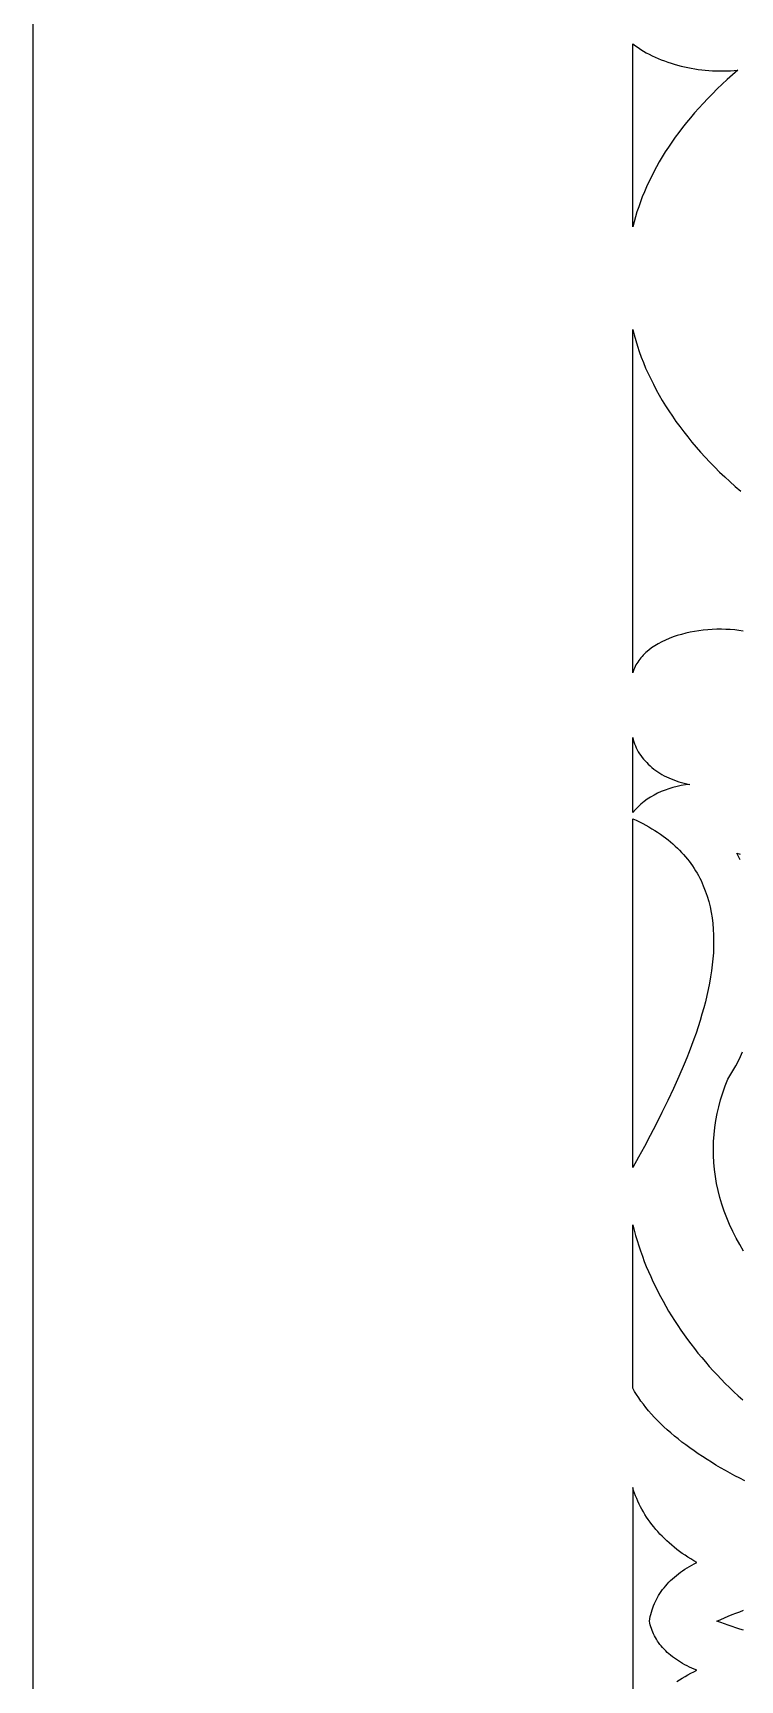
# Model space of a CAD drawing. Extents: x -1145 to -490, y -328 to 327.
# Drawn here: x -1145.3 to -1092.2, y -124.2 to -0.6 of the extents above; entities that cross this region are included whole.
import ezdxf

# ---------------------------------------------------------------- set-up
doc = ezdxf.new("R2010")
doc.units = 0
doc.layers.add('LAYER_1', color=18, linetype='CONTINUOUS')

msp = doc.modelspace()

# ---------------------------------------------------------------- linework, layer by layer
at = {"layer": 'LAYER_1'}
for points in [[(-1145.26, -328.06), (-490.26, -328.06), (-490.26, 326.94), (-1145.26, 326.94)], [(-1100.22, -15.11), (-1100.22, -1.38), (-1100.02, -1.52), (-1099.82, -1.66), (-1099.62, -1.79), (-1099.41, -1.92), (-1099.2, -2.04), (-1098.98, -2.15), (-1098.76, -2.27), (-1098.53, -2.37), (-1098.3, -2.47), (-1098.07, -2.57), (-1097.83, -2.66), (-1097.59, -2.75), (-1097.34, -2.83), (-1097.1, -2.91), (-1096.85, -2.98), (-1096.59, -3.04), (-1096.34, -3.1), (-1096.08, -3.16), (-1095.82, -3.21), (-1095.56, -3.25), (-1095.3, -3.29), (-1095.03, -3.32), (-1094.77, -3.35), (-1094.5, -3.37), (-1094.23, -3.39), (-1093.96, -3.4), (-1093.69, -3.41), (-1093.42, -3.41), (-1093.15, -3.4), (-1092.87, -3.39), (-1092.6, -3.37), (-1092.33, -3.35), (-1092.73, -3.7), (-1093.12, -4.05), (-1093.5, -4.41), (-1093.87, -4.76), (-1094.23, -5.12), (-1094.58, -5.48), (-1094.92, -5.84), (-1095.25, -6.2), (-1095.57, -6.56), (-1095.88, -6.92), (-1096.18, -7.29), (-1096.47, -7.65), (-1096.75, -8.02), (-1097.02, -8.39), (-1097.28, -8.75), (-1097.53, -9.12), (-1097.77, -9.49), (-1098, -9.86), (-1098.22, -10.24), (-1098.43, -10.61), (-1098.63, -10.98), (-1098.82, -11.35), (-1099.01, -11.73), (-1099.18, -12.1), (-1099.34, -12.48), (-1099.5, -12.85), (-1099.64, -13.23), (-1099.77, -13.61), (-1099.9, -13.98), (-1100.01, -14.36), (-1100.12, -14.74)], [(-1100.22, -53.45), (-1100.18, -53.61), (-1100.13, -53.77), (-1100.08, -53.92), (-1100.02, -54.08), (-1099.95, -54.23), (-1099.88, -54.37), (-1099.8, -54.52), (-1099.71, -54.66), (-1099.61, -54.8), (-1099.51, -54.94), (-1099.41, -55.07), (-1099.29, -55.2), (-1099.17, -55.33), (-1099.05, -55.45), (-1098.92, -55.58), (-1098.78, -55.69), (-1098.64, -55.81), (-1098.49, -55.91), (-1098.34, -56.02), (-1098.18, -56.12), (-1098.02, -56.22), (-1097.85, -56.31), (-1097.68, -56.4), (-1097.5, -56.48), (-1097.32, -56.56), (-1097.14, -56.63), (-1096.95, -56.7), (-1096.75, -56.77), (-1096.56, -56.82), (-1096.35, -56.88), (-1096.15, -56.92), (-1095.94, -56.97), (-1096.26, -57.01), (-1096.58, -57.06), (-1096.89, -57.12), (-1097.2, -57.2), (-1097.5, -57.29), (-1097.79, -57.39), (-1098.07, -57.5), (-1098.35, -57.63), (-1098.62, -57.77), (-1098.88, -57.92), (-1099.13, -58.08), (-1099.37, -58.25), (-1099.6, -58.44), (-1099.82, -58.64), (-1100.02, -58.85), (-1100.22, -59.08)], [(-1100.22, -59.54), (-1099.96, -59.66), (-1099.71, -59.78), (-1099.47, -59.9), (-1099.23, -60.03), (-1099, -60.16), (-1098.78, -60.29), (-1098.56, -60.42), (-1098.35, -60.56), (-1098.14, -60.7), (-1097.94, -60.84), (-1097.75, -60.98), (-1097.56, -61.13), (-1097.38, -61.28), (-1097.2, -61.43), (-1097.03, -61.59), (-1096.86, -61.75), (-1096.7, -61.91), (-1096.55, -62.07), (-1096.4, -62.23), (-1096.25, -62.4), (-1096.11, -62.57), (-1095.98, -62.74), (-1095.85, -62.91), (-1095.73, -63.09), (-1095.61, -63.27), (-1095.5, -63.45), (-1095.39, -63.63), (-1095.29, -63.81), (-1095.19, -64), (-1095.09, -64.18), (-1094.92, -64.57), (-1094.77, -64.95), (-1094.63, -65.35), (-1094.51, -65.75), (-1094.41, -66.16), (-1094.33, -66.57), (-1094.26, -66.99), (-1094.21, -67.41), (-1094.17, -67.84), (-1094.15, -68.28), (-1094.14, -68.72), (-1094.14, -69.16), (-1094.16, -69.6), (-1094.2, -70.05), (-1094.24, -70.51), (-1094.3, -70.96), (-1094.37, -71.42), (-1094.45, -71.89), (-1094.55, -72.35), (-1094.65, -72.81), (-1094.76, -73.28), (-1094.89, -73.75), (-1095.02, -74.22), (-1095.16, -74.69), (-1095.31, -75.16), (-1095.46, -75.63), (-1095.63, -76.1), (-1095.8, -76.56), (-1095.98, -77.03), (-1096.16, -77.5), (-1096.35, -77.96), (-1096.75, -78.89), (-1097.16, -79.8), (-1097.58, -80.7), (-1098.02, -81.59), (-1098.46, -82.46), (-1098.9, -83.31), (-1099.34, -84.14), (-1099.78, -84.95), (-1100.22, -85.73)]]:
    msp.add_lwpolyline(points, close=True, dxfattribs=at)
for points in [[(-1091.92, -45.46), (-1092.24, -45.41), (-1092.56, -45.37), (-1092.89, -45.35), (-1093.23, -45.33), (-1093.56, -45.32), (-1093.9, -45.32), (-1094.24, -45.34), (-1094.58, -45.36), (-1094.92, -45.39), (-1095.25, -45.43), (-1095.58, -45.49), (-1095.91, -45.55), (-1096.24, -45.62), (-1096.56, -45.71), (-1096.87, -45.8), (-1097.18, -45.9), (-1097.47, -46.01), (-1097.76, -46.13), (-1098.04, -46.27), (-1098.3, -46.41), (-1098.56, -46.56), (-1098.8, -46.72), (-1099.02, -46.89), (-1099.23, -47.07), (-1099.33, -47.16), (-1099.43, -47.26), (-1099.52, -47.36), (-1099.61, -47.46), (-1099.69, -47.56), (-1099.77, -47.67), (-1099.84, -47.78), (-1099.91, -47.89), (-1099.98, -48), (-1100.04, -48.12), (-1100.09, -48.23), (-1100.14, -48.35), (-1100.18, -48.48), (-1100.22, -48.6), (-1100.22, -22.82), (-1100.11, -23.23), (-1099.99, -23.65), (-1099.87, -24.06), (-1099.73, -24.48), (-1099.58, -24.89), (-1099.42, -25.3), (-1099.25, -25.71), (-1099.06, -26.12), (-1098.87, -26.53), (-1098.67, -26.93), (-1098.46, -27.34), (-1098.24, -27.74), (-1098, -28.14), (-1097.76, -28.54), (-1097.51, -28.93), (-1097.24, -29.33), (-1096.97, -29.72), (-1096.69, -30.11), (-1096.39, -30.5), (-1096.09, -30.88), (-1095.78, -31.27), (-1095.45, -31.65), (-1095.12, -32.03), (-1094.78, -32.4), (-1094.43, -32.78), (-1094.06, -33.15), (-1093.69, -33.52), (-1093.31, -33.88), (-1092.92, -34.24), (-1092.52, -34.6), (-1092.11, -34.96)], [(-1092.14, -62.63), (-1092.41, -62.12), (-1092.15, -62.2)], [(-1091.89, -92), (-1092.18, -91.51), (-1092.46, -91.02), (-1092.71, -90.52), (-1092.95, -90.01), (-1093.16, -89.51), (-1093.35, -89), (-1093.53, -88.48), (-1093.68, -87.97), (-1093.81, -87.45), (-1093.92, -86.93), (-1094.01, -86.41), (-1094.08, -85.88), (-1094.13, -85.36), (-1094.16, -84.83), (-1094.16, -84.31), (-1094.15, -83.78), (-1094.11, -83.25), (-1094.06, -82.73), (-1093.98, -82.2), (-1093.88, -81.68), (-1093.76, -81.16), (-1093.62, -80.64), (-1093.46, -80.12), (-1093.27, -79.6), (-1093.07, -79.09), (-1092.77, -78.59), (-1092.48, -78.08), (-1092.21, -77.57), (-1091.97, -77.05)], [(-1091.8, -109.24), (-1092.17, -109.05), (-1092.54, -108.86), (-1092.9, -108.67), (-1093.26, -108.47), (-1093.62, -108.27), (-1093.97, -108.06), (-1094.31, -107.85), (-1094.64, -107.64), (-1094.97, -107.43), (-1095.3, -107.22), (-1095.61, -107), (-1095.92, -106.78), (-1096.23, -106.55), (-1096.52, -106.33), (-1096.81, -106.1), (-1097.09, -105.88), (-1097.36, -105.65), (-1097.63, -105.41), (-1097.88, -105.18), (-1098.13, -104.94), (-1098.37, -104.71), (-1098.6, -104.47), (-1098.82, -104.23), (-1099.03, -103.99), (-1099.23, -103.75), (-1099.42, -103.5), (-1099.6, -103.26), (-1099.77, -103.02), (-1099.93, -102.77), (-1100.08, -102.53), (-1100.22, -102.28), (-1100.22, -90.03), (-1100.11, -90.42), (-1100, -90.82), (-1099.89, -91.21), (-1099.76, -91.6), (-1099.63, -91.99), (-1099.49, -92.38), (-1099.35, -92.77), (-1099.2, -93.15), (-1099.04, -93.53), (-1098.87, -93.91), (-1098.7, -94.29), (-1098.52, -94.66), (-1098.33, -95.04), (-1098.14, -95.41), (-1097.94, -95.77), (-1097.73, -96.14), (-1097.52, -96.5), (-1097.3, -96.86), (-1097.07, -97.22), (-1096.84, -97.58), (-1096.6, -97.93), (-1096.36, -98.28), (-1096.11, -98.63), (-1095.85, -98.97), (-1095.59, -99.31), (-1095.32, -99.65), (-1095.04, -99.99), (-1094.76, -100.32), (-1094.47, -100.65), (-1094.18, -100.98), (-1093.88, -101.3), (-1093.58, -101.62), (-1093.27, -101.94), (-1092.95, -102.25), (-1092.63, -102.56), (-1092.3, -102.87), (-1091.96, -103.17)], [(-1096.9, -124.3), (-1096.7, -124.18), (-1096.5, -124.05), (-1096.29, -123.93), (-1096.08, -123.81), (-1095.86, -123.69), (-1095.63, -123.58), (-1095.41, -123.47), (-1095.6, -123.39), (-1095.78, -123.31), (-1095.96, -123.23), (-1096.14, -123.14), (-1096.31, -123.05), (-1096.47, -122.95), (-1096.63, -122.86), (-1096.79, -122.76), (-1096.94, -122.66), (-1097.09, -122.55), (-1097.23, -122.45), (-1097.37, -122.34), (-1097.5, -122.23), (-1097.62, -122.12), (-1097.74, -122), (-1097.86, -121.88), (-1097.97, -121.76), (-1098.07, -121.64), (-1098.17, -121.52), (-1098.27, -121.39), (-1098.36, -121.27), (-1098.44, -121.14), (-1098.52, -121.01), (-1098.59, -120.88), (-1098.65, -120.74), (-1098.71, -120.61), (-1098.77, -120.47), (-1098.82, -120.33), (-1098.86, -120.2), (-1098.9, -120.06), (-1098.93, -119.92), (-1098.96, -119.77), (-1098.93, -119.61), (-1098.9, -119.44), (-1098.86, -119.27), (-1098.82, -119.11), (-1098.77, -118.94), (-1098.71, -118.78), (-1098.65, -118.62), (-1098.59, -118.46), (-1098.52, -118.31), (-1098.44, -118.15), (-1098.36, -118), (-1098.27, -117.85), (-1098.17, -117.7), (-1098.07, -117.55), (-1097.97, -117.41), (-1097.86, -117.27), (-1097.74, -117.13), (-1097.62, -116.99), (-1097.5, -116.85), (-1097.37, -116.72), (-1097.23, -116.59), (-1097.09, -116.47), (-1096.94, -116.34), (-1096.79, -116.22), (-1096.63, -116.11), (-1096.47, -115.99), (-1096.31, -115.88), (-1096.14, -115.77), (-1095.96, -115.67), (-1095.78, -115.57), (-1095.6, -115.47), (-1095.41, -115.38), (-1095.63, -115.25), (-1095.86, -115.11), (-1096.08, -114.97), (-1096.29, -114.83), (-1096.5, -114.69), (-1096.7, -114.54), (-1096.9, -114.39), (-1097.1, -114.23), (-1097.29, -114.07), (-1097.48, -113.91), (-1097.66, -113.75), (-1097.83, -113.58), (-1098, -113.41), (-1098.17, -113.24), (-1098.33, -113.06), (-1098.48, -112.89), (-1098.63, -112.71), (-1098.78, -112.53), (-1098.92, -112.34), (-1099.05, -112.15), (-1099.18, -111.96), (-1099.3, -111.77), (-1099.42, -111.58), (-1099.53, -111.38), (-1099.64, -111.19), (-1099.74, -110.99), (-1099.83, -110.78), (-1099.92, -110.58), (-1100, -110.38), (-1100.08, -110.17), (-1100.15, -109.96), (-1100.22, -109.75), (-1100.22, -119.81), (-1100.22, -128.2)], [(-1091.89, -120.46), (-1092.18, -120.37), (-1092.47, -120.28), (-1092.76, -120.18), (-1093.04, -120.09), (-1093.33, -119.99), (-1093.61, -119.88), (-1093.89, -119.77), (-1093.61, -119.65), (-1093.33, -119.52), (-1093.04, -119.4), (-1092.76, -119.29), (-1092.47, -119.17), (-1092.18, -119.07), (-1091.89, -118.96)]]:
    msp.add_lwpolyline(points, dxfattribs=at)

doc.saveas('drawing.dxf')
